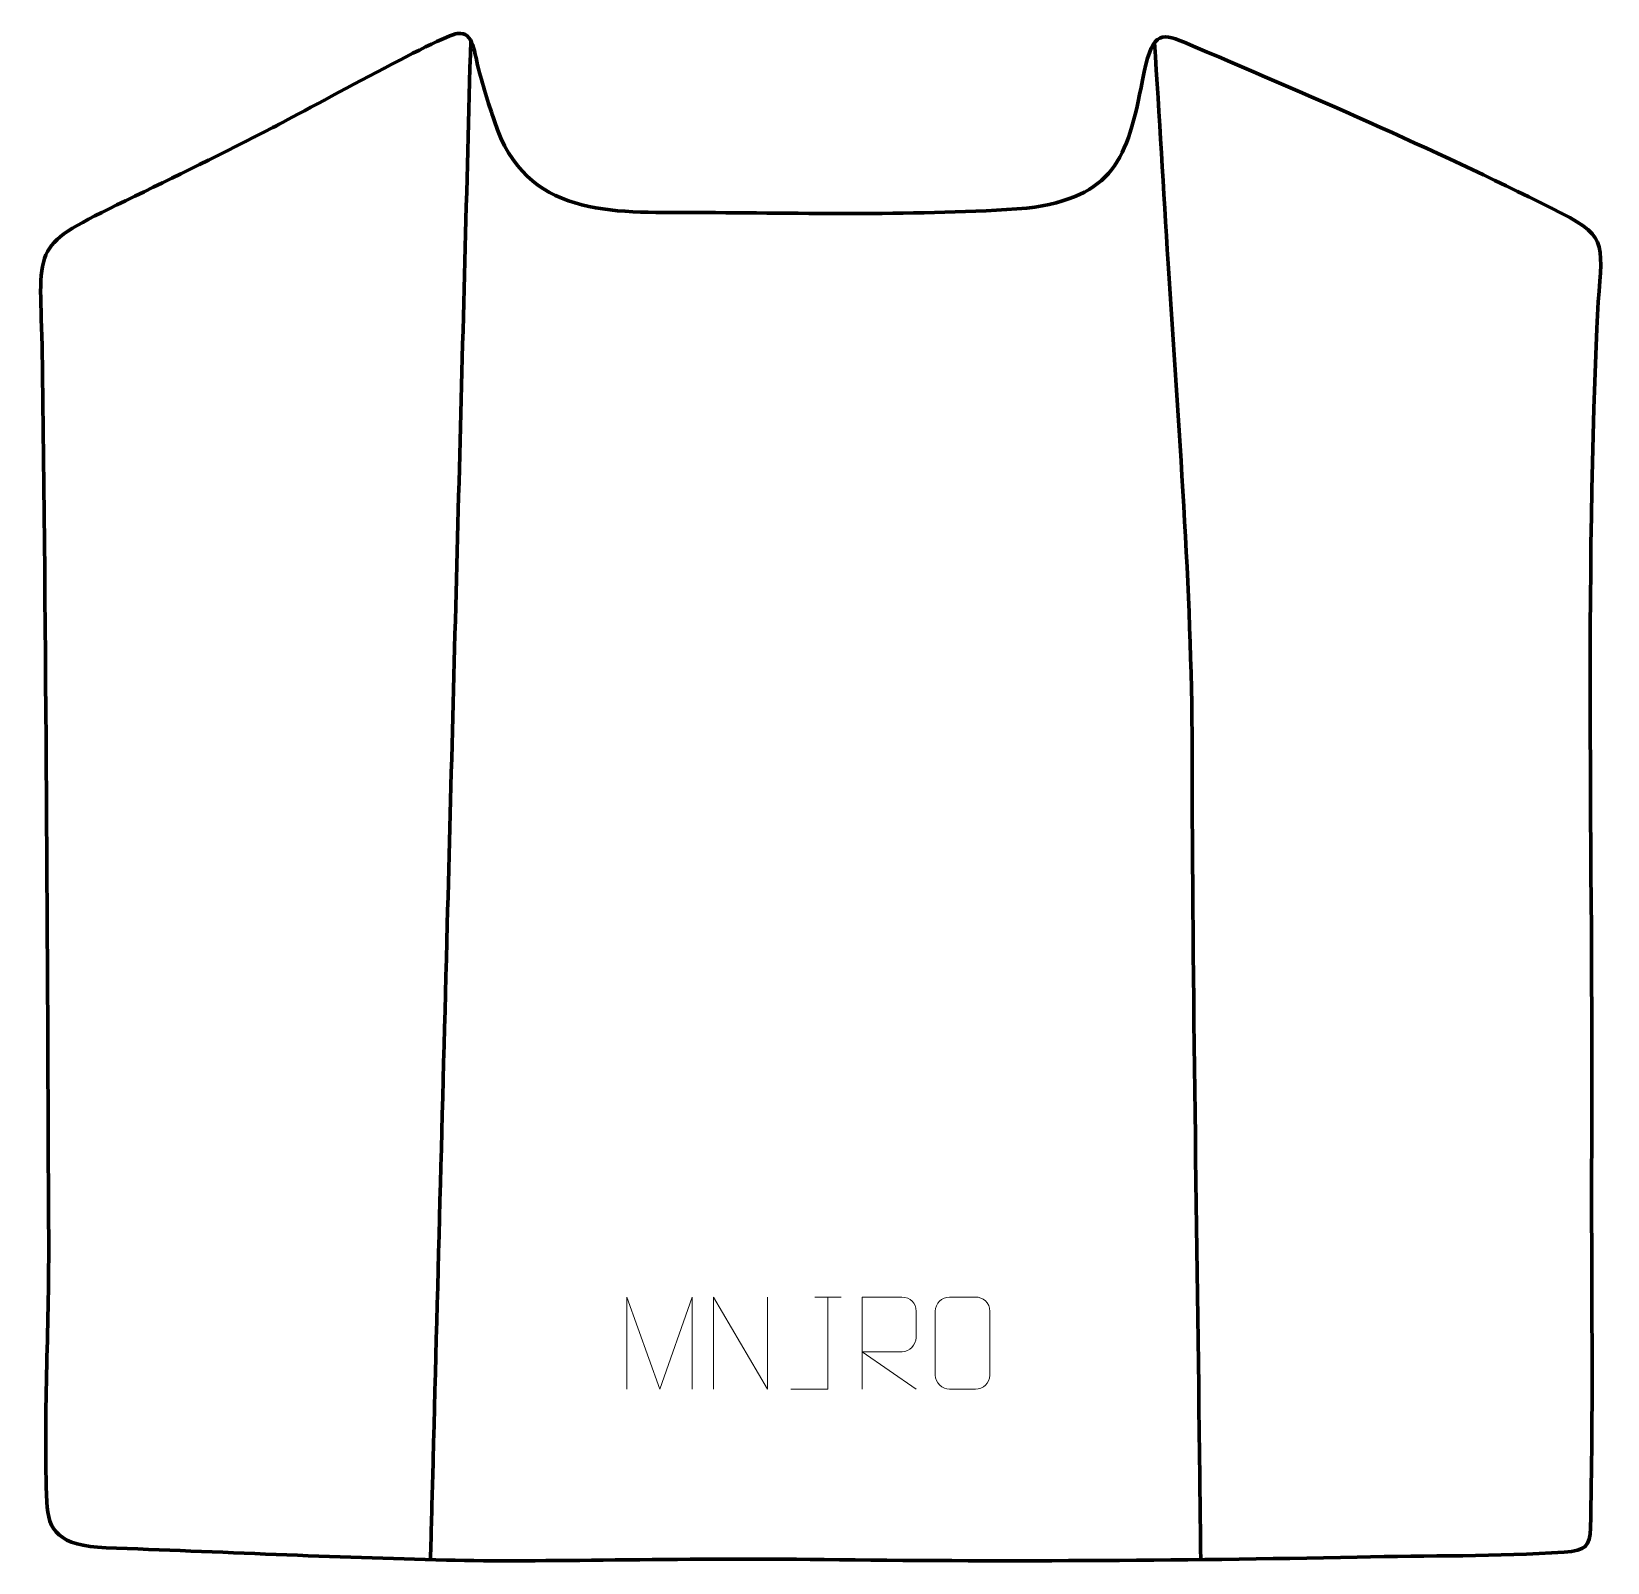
# Model space of a CAD drawing. Header units: millimetres. Extents: x -840 to -413, y 260 to 676.
import ezdxf

# ---------------------------------------------------------------- set-up
doc = ezdxf.new("R2010")
doc.units = ezdxf.units.MM
doc.header["$MEASUREMENT"] = 0
doc.layers.add('layer 2', color=7, linetype='Continuous')
doc.layers.add('layer 3', color=7, linetype='Continuous')

msp = doc.modelspace()

# ---------------------------------------------------------------- linework, layer by layer
at = {"layer": 'layer 2', "color": 142, "lineweight": 158}
for points, knots in [([(-720.893, 673.1339), (-721.9509, 633.1759), (-723.0087, 593.218), (-724.0666, 553.26), (-724.0666, 553.26), (-725.1244, 513.3021), (-726.1823, 473.3441), (-727.2402, 433.3862), (-727.2402, 433.3862), (-728.5625, 383.4387), (-729.8848, 333.4913), (-731.2072, 283.5438), (-731.2072, 283.5438), (-731.4055, 276.0517), (-731.6039, 268.5596), (-731.8022, 261.0675)], [0, 0, 0, 0, 0.2, 0.2, 0.2, 0.2, 0.4, 0.4, 0.4, 0.4, 0.6, 0.6, 0.6, 0.6, 1, 1, 1, 1]), ([(-535.4229, 672.5158), (-534.2042, 652.556), (-532.9855, 632.5963), (-531.7668, 612.6365), (-531.7668, 612.6365), (-529.051, 568.4578), (-525.335, 525.1302), (-525.2624, 480.7915), (-525.2624, 480.7915), (-525.1551, 415.2209), (-523.928, 349.2772), (-523.1783, 283.6731), (-523.1783, 283.6731), (-523.1038, 277.1546), (-523.0293, 270.636), (-522.9548, 264.1175), (-522.9548, 264.1175), (-522.9548, 264.1175), (-522.9204, 261.1089), (-522.9204, 261.1089)], [0, 0, 0, 0, 0.16666667, 0.16666667, 0.16666667, 0.16666667, 0.33333333, 0.33333333, 0.33333333, 0.33333333, 0.5, 0.5, 0.5, 0.5, 0.66666667, 0.66666667, 0.66666667, 0.66666667, 1, 1, 1, 1])]:
    msp.add_open_spline(points, degree=3, knots=knots, dxfattribs=at)
at = {"layer": 'layer 3', "color": 242, "lineweight": 158}
msp.add_open_spline([(-837.1356, 590.3024), (-837.8724, 618.4004), (-839.9928, 617.1514), (-814.5036, 629.6004), (-814.5036, 629.6004), (-801.1049, 636.144), (-787.7727, 642.6273), (-774.5085, 649.4667), (-774.5085, 649.4667), (-767.2937, 653.1868), (-728.773, 674.4916), (-724.5115, 674.976), (-724.5115, 674.976), (-719.8518, 675.5057), (-720.0572, 669.7687), (-718.5355, 664.3342), (-718.5355, 664.3342), (-717.1439, 659.3646), (-715.3291, 653.8177), (-714.4777, 651.2007), (-714.4777, 651.2007), (-705.9651, 625.0368), (-682.8237, 626.4679), (-660.0353, 626.4109), (-660.0353, 626.4109), (-630.7756, 626.3115), (-599.1462, 625.4853), (-570.1038, 627.5752), (-570.1038, 627.5752), (-546.5303, 630.6918), (-542.8598, 640.7969), (-538.7169, 662.2882), (-538.7169, 662.2882), (-536.2299, 675.1892), (-534.0707, 675.3932), (-527.4556, 672.5953), (-527.4556, 672.5953), (-494.052, 658.4669), (-460.3235, 643.8893), (-427.8082, 627.6173), (-427.8082, 627.6173), (-412.6187, 620.0158), (-413.9217, 618.9937), (-415.1208, 602.1628), (-415.1208, 602.1628), (-419.0644, 525.8856), (-416.346, 443.2213), (-416.9142, 366.2825), (-416.9142, 366.2825), (-416.9981, 334.21), (-416.4336, 301.7271), (-417.2501, 269.7107), (-417.2501, 269.7107), (-417.3778, 264.7014), (-418.4439, 263.58), (-424.381, 263.1677), (-424.381, 263.1677), (-442.4633, 261.9118), (-460.854, 262.2677), (-480.51, 261.8303), (-480.51, 261.8303), (-528.6949, 260.758), (-580.5085, 260.5501), (-625.0748, 261.1497), (-625.0748, 261.1497), (-664.9612, 261.6863), (-702.0246, 260.3461), (-727.4988, 260.9825), (-727.4988, 260.9825), (-758.012, 261.7448), (-789.2039, 263.1989), (-819.777, 264.357), (-819.777, 264.357), (-832.594, 264.8428), (-835.5116, 268.9553), (-835.8442, 276.7182), (-835.8442, 276.7182), (-836.7789, 298.5293), (-835.2402, 324.3665), (-835.3396, 346.8877), (-835.3396, 346.8877), (-835.6982, 428.029), (-836.0016, 509.1671), (-837.1356, 590.3024)], degree=3, knots=[0, 0, 0, 0, 0.04545455, 0.04545455, 0.04545455, 0.04545455, 0.09090909, 0.09090909, 0.09090909, 0.09090909, 0.13636364, 0.13636364, 0.13636364, 0.13636364, 0.18181818, 0.18181818, 0.18181818, 0.18181818, 0.22727273, 0.22727273, 0.22727273, 0.22727273, 0.27272727, 0.27272727, 0.27272727, 0.27272727, 0.31818182, 0.31818182, 0.31818182, 0.31818182, 0.36363636, 0.36363636, 0.36363636, 0.36363636, 0.40909091, 0.40909091, 0.40909091, 0.40909091, 0.45454545, 0.45454545, 0.45454545, 0.45454545, 0.5, 0.5, 0.5, 0.5, 0.54545455, 0.54545455, 0.54545455, 0.54545455, 0.59090909, 0.59090909, 0.59090909, 0.59090909, 0.63636364, 0.63636364, 0.63636364, 0.63636364, 0.68181818, 0.68181818, 0.68181818, 0.68181818, 0.72727273, 0.72727273, 0.72727273, 0.72727273, 0.77272727, 0.77272727, 0.77272727, 0.77272727, 0.81818182, 0.81818182, 0.81818182, 0.81818182, 0.86363636, 0.86363636, 0.86363636, 0.86363636, 0.90909091, 0.90909091, 0.90909091, 0.90909091, 1, 1, 1, 1], dxfattribs=at)
at = {"layer": 'layer 3', "color": 250, "lineweight": 9}
for points, knots in [([(-678.5399, 307.363), (-678.5399, 307.363), (-678.5399, 332.3209), (-678.5399, 332.3209), (-678.5399, 332.3209), (-678.5399, 332.3209), (-669.6148, 307.363), (-669.6148, 307.363), (-669.6148, 307.363), (-669.6148, 307.363), (-660.8549, 332.3204), (-660.8549, 332.3204), (-660.8549, 332.3204), (-660.8549, 332.3204), (-660.8549, 307.363), (-660.8549, 307.363)], [0, 0, 0, 0, 0.2, 0.2, 0.2, 0.2, 0.4, 0.4, 0.4, 0.4, 0.6, 0.6, 0.6, 0.6, 1, 1, 1, 1]), ([(-655.0455, 307.3666), (-655.0455, 307.3666), (-655.0455, 332.3201), (-655.0455, 332.3201), (-655.0455, 332.3201), (-655.0455, 332.3201), (-640.3907, 307.3666), (-640.3907, 307.3666), (-640.3907, 307.3666), (-640.3907, 307.3666), (-640.3907, 332.3201), (-640.3907, 332.3201)], [0, 0, 0, 0, 0.25, 0.25, 0.25, 0.25, 0.5, 0.5, 0.5, 0.5, 1, 1, 1, 1]), ([(-634.051, 307.3629), (-634.051, 307.3629), (-624.029, 307.3629), (-624.029, 307.3629), (-624.029, 307.3629), (-624.029, 307.3629), (-624.029, 332.3165), (-624.029, 332.3165)], [0, 0, 0, 0, 0.33333333, 0.33333333, 0.33333333, 0.33333333, 1, 1, 1, 1]), ([(-614.7539, 307.3666), (-614.7539, 307.3666), (-614.7539, 332.3201), (-614.7539, 332.3201), (-614.7539, 332.3201), (-611.1591, 332.3201), (-607.5636, 332.3201), (-603.9684, 332.3201), (-603.9684, 332.3201), (-601.6431, 332.2824), (-600.0858, 330.7924), (-600.0899, 328.426), (-600.0899, 328.426), (-600.0903, 326.3905), (-600.0903, 323.3311), (-600.0899, 321.2951), (-600.0899, 321.2951), (-600.0964, 319.4196), (-601.9087, 317.4778), (-603.9182, 317.4587), (-603.9182, 317.4587), (-603.9182, 317.4587), (-614.7539, 317.4587), (-614.7539, 317.4587), (-614.7539, 317.4587), (-614.7539, 317.4587), (-600.0992, 307.3666), (-600.0992, 307.3666)], [0, 0, 0, 0, 0.125, 0.125, 0.125, 0.125, 0.25, 0.25, 0.25, 0.25, 0.375, 0.375, 0.375, 0.375, 0.5, 0.5, 0.5, 0.5, 0.625, 0.625, 0.625, 0.625, 0.75, 0.75, 0.75, 0.75, 1, 1, 1, 1]), ([(-591.0145, 332.3159), (-588.6888, 332.3159), (-586.3627, 332.3159), (-584.0366, 332.3159), (-584.0366, 332.3159), (-582.09, 332.3515), (-580.0986, 330.8599), (-580.0719, 328.4223), (-580.0719, 328.4223), (-580.0723, 322.6754), (-580.0723, 316.9281), (-580.0719, 311.1804), (-580.0719, 311.1804), (-580.2117, 308.857), (-581.8889, 307.3774), (-584.0366, 307.3666), (-584.0366, 307.3666), (-586.3685, 307.367), (-588.7004, 307.367), (-591.0319, 307.3666), (-591.0319, 307.3666), (-592.9569, 307.2612), (-594.929, 309.1457), (-594.9178, 311.163), (-594.9178, 311.163), (-594.9175, 316.9331), (-594.9175, 322.7028), (-594.9178, 328.4721), (-594.9178, 328.4721), (-594.9136, 330.6102), (-593.1669, 332.3294), (-591.0145, 332.3159)], [0, 0, 0, 0, 0.11111111, 0.11111111, 0.11111111, 0.11111111, 0.22222222, 0.22222222, 0.22222222, 0.22222222, 0.33333333, 0.33333333, 0.33333333, 0.33333333, 0.44444444, 0.44444444, 0.44444444, 0.44444444, 0.55555556, 0.55555556, 0.55555556, 0.55555556, 0.66666667, 0.66666667, 0.66666667, 0.66666667, 0.77777778, 0.77777778, 0.77777778, 0.77777778, 1, 1, 1, 1])]:
    msp.add_open_spline(points, degree=3, knots=knots, dxfattribs=at)
msp.add_open_spline([(-627.6131, 332.3165), (-627.6131, 332.3165), (-620.4449, 332.3165), (-620.4449, 332.3165)], degree=3, dxfattribs=at)

doc.saveas('drawing.dxf')
